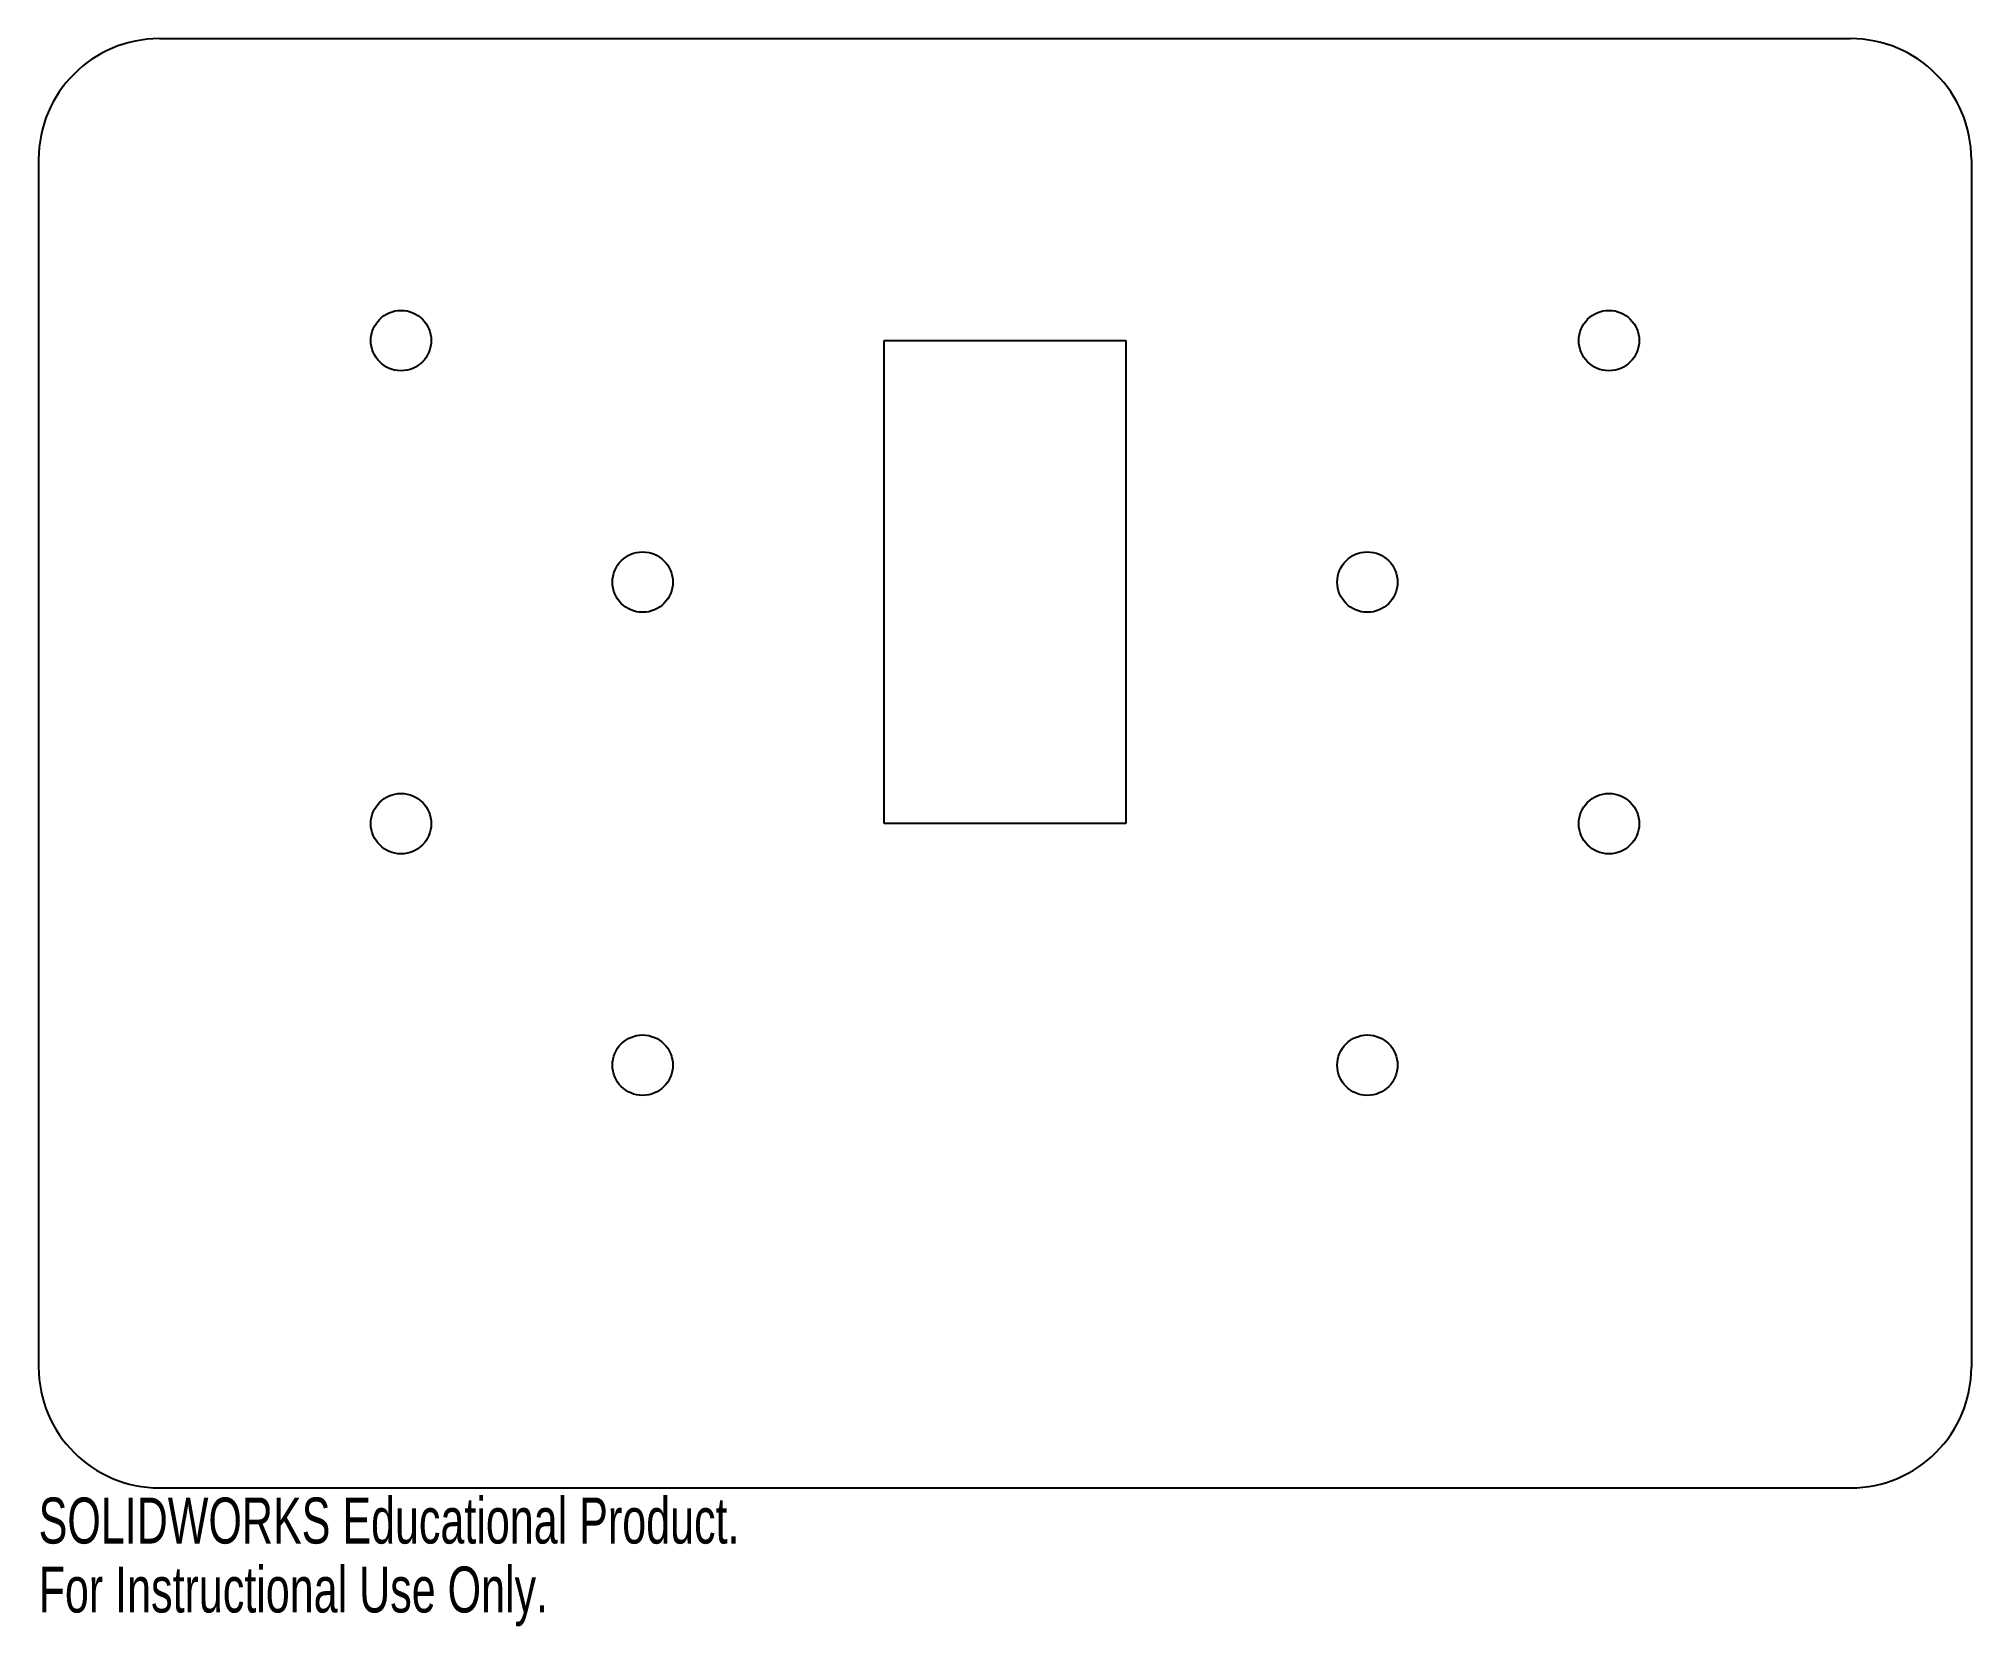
# Model space of a CAD drawing. Header units: inches. Extents: x -15.93 to -7.93, y 11.68 to 18.25.
import ezdxf

# ---------------------------------------------------------------- set-up
doc = ezdxf.new("R2010")
doc.units = ezdxf.units.IN
doc.header["$MEASUREMENT"] = 0
doc.styles.add('SLDTEXTSTYLE0', font='TXT', dxfattribs={"width": 0.7})

msp = doc.modelspace()

# ---------------------------------------------------------------- linework, layer by layer
at = {"color": 7, "linetype": 'Continuous', "lineweight": 25}
for p, q in [((-15.4338, 18.2489), (-8.4338, 18.2489)), ((-15.9338, 17.7489), (-15.9338, 12.7489)), ((-7.9338, 17.7489), (-7.9338, 12.7489)), ((-12.4338, 14.9989), (-12.4338, 16.9989)), ((-12.4338, 16.9989), (-11.4338, 16.9989)), ((-11.4338, 16.9989), (-11.4338, 14.9989)), ((-11.4338, 14.9989), (-12.4338, 14.9989)), ((-15.4338, 12.2489), (-8.4338, 12.2489))]:
    msp.add_line(p, q, dxfattribs=at)
for centre in [(-14.4338, 16.9989), (-9.4338, 16.9989), (-13.4338, 15.9989), (-10.4338, 15.9989), (-14.4338, 14.9989), (-9.4338, 14.9989), (-13.4338, 13.9989), (-10.4338, 13.9989)]:
    msp.add_circle(centre, 0.125, dxfattribs=at)
for centre, start, end in [((-15.4338, 17.7489), 90, 180), ((-8.4338, 17.7489), 0, 90), ((-15.4338, 12.7489), 180, 270), ((-8.4338, 12.7489), 270, 0)]:
    msp.add_arc(centre, 0.5, start, end, dxfattribs=at)

# ---------------------------------------------------------------- texts
at = {"color": 7, "linetype": 'Continuous', "char_height": 0.1903, "attachment_point": 1, "style": 'SLDTEXTSTYLE0'}
for s, insert in [('SOLIDWORKS Educational Product.', (-15.9338, 12.2087)), ('For Instructional Use Only.', (-15.9338, 11.9233))]:
    msp.add_mtext(s, dxfattribs=dict(at, insert=insert))

doc.saveas('drawing.dxf')
